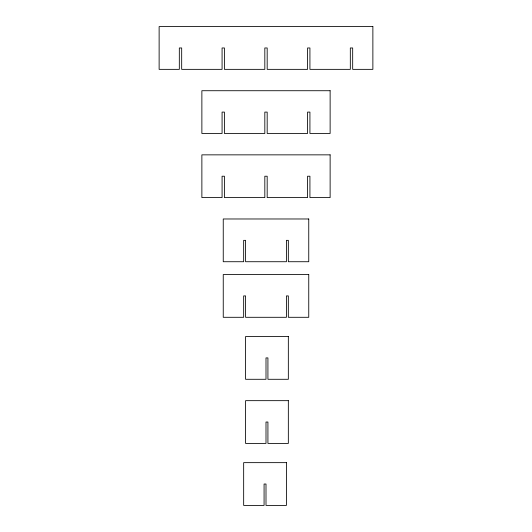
<?xml version="1.0" encoding="UTF-8"?>
<svg xmlns="http://www.w3.org/2000/svg" width="532" height="532" viewBox="0 0 532 532"><rect width="100%" height="100%" fill="white"/><g stroke="black" fill="none" stroke-linecap="round" stroke-linejoin="round"><path stroke-width="0.8" d="M372.872 26.6L159.128 26.6L159.128 69.353L179.324 69.353L179.324 47.973L181.678 47.973L181.678 69.353L222.077 69.353L222.077 47.973L224.424 47.973L224.424 69.353L264.823 69.353L264.823 47.973L267.177 47.973L267.177 69.353L307.576 69.353L307.576 47.973L309.923 47.973L309.923 69.353L350.322 69.353L350.322 47.973L352.676 47.973L352.676 69.353L372.872 69.353L372.872 26.6M330.126 90.726L201.874 90.726L201.874 133.472L222.077 133.472L222.077 112.099L224.424 112.099L224.424 133.472L264.823 133.472L264.823 112.099L267.177 112.099L267.177 133.472L307.576 133.472L307.576 112.099L309.923 112.099L309.923 133.472L330.126 133.472L330.126 90.726M330.126 154.852L201.874 154.852L201.874 197.598L222.077 197.598L222.077 176.225L224.424 176.225L224.424 197.598L264.823 197.598L264.823 176.225L267.177 176.225L267.177 197.598L307.576 197.598L307.576 176.225L309.923 176.225L309.923 197.598L330.126 197.598L330.126 154.852M308.753 218.978L223.247 218.978L223.247 261.724L243.663 261.724L243.663 240.351L245.585 240.351L245.585 261.724L286.416 261.724L286.416 240.351L288.337 240.351L288.337 261.724L308.753 261.724L308.753 218.978M308.753 274.552L223.247 274.552L223.247 317.298L243.663 317.298L243.663 295.925L245.585 295.925L245.585 317.298L286.416 317.298L286.416 295.925L288.337 295.925L288.337 317.298L308.753 317.298L308.753 274.552M288.337 336.537L245.585 336.537L245.585 379.289L266 379.289L266 357.91L267.922 357.91L267.922 379.289L288.337 379.289L288.337 336.537M288.337 400.663L245.585 400.663L245.585 443.415L266 443.415L266 422.036L267.922 422.036L267.922 443.415L288.337 443.415L288.337 400.663M286.416 462.647L243.663 462.647L243.663 505.4L264.078 505.4L264.078 484.027L266 484.027L266 505.4L286.416 505.4L286.416 462.647"/></g></svg>
